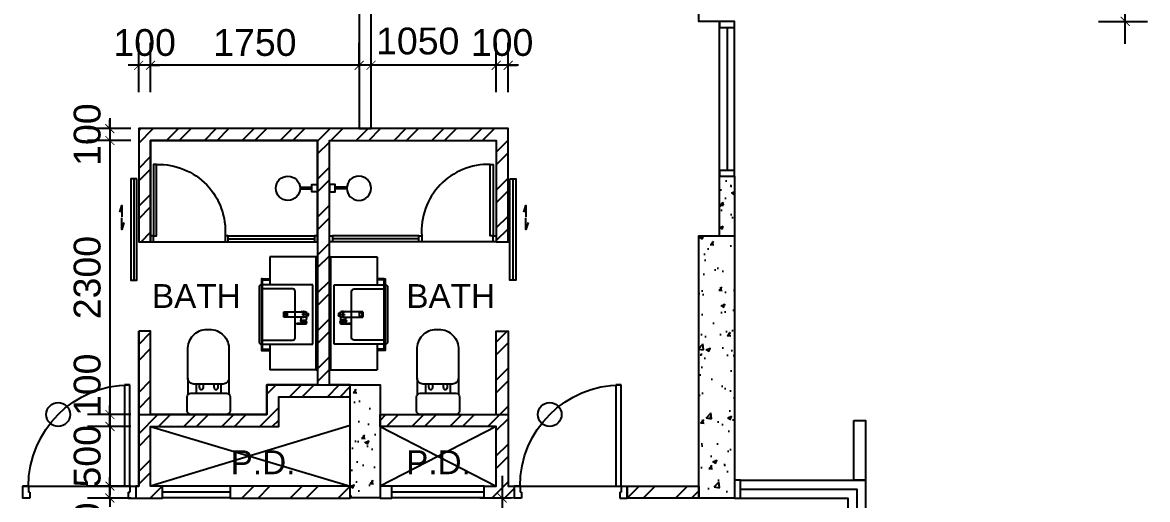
# Model space of a CAD drawing. Header units: millimetres. Extents: x 0 to 69068, y 299 to 37257.
# Drawn here: x 55625 to 65066, y 17110 to 21113 of the extents above; entities that cross this region are included whole.
import ezdxf
from ezdxf.enums import TextEntityAlignment as Align

# ---------------------------------------------------------------- set-up
doc = ezdxf.new("R2010")
doc.units = ezdxf.units.MM
doc.layers.get('Defpoints').update_dxf_attribs({"color": 8})
for name, color, linetype in [('Default', 8, 'Continuous'), ('Door', 8, 'Continuous'), ('Dry Wall', 8, 'Continuous'), ('FSD', 8, 'Continuous'), ('GBP Dim', 8, 'Continuous'), ('GBP Text 200', 8, 'Continuous'), ('hatch', 8, 'Continuous'), ('LP-Furn built-in', 8, 'Continuous'), ('LP-Furn built-in 2', 8, 'Continuous'), ('LP-Sanitary', 8, 'Continuous'), ('PD', 8, 'Continuous'), ('PD DOOR', 8, 'Continuous'), ('TEXT', 8, 'Continuous'), ('WALL-NEW', 8, 'Continuous'), ('WALL-STRUCTURE', 8, 'Continuous'), ('WINDOW', 8, 'Continuous'), ('zzz-room mix', 8, 'Continuous')]:
    doc.layers.add(name, color=color, linetype=linetype)
doc.layers.add('LP-Nonplot', color=8, linetype='Continuous', plot=False)
doc.styles.add('BH', font='arial.ttf')
doc.dimstyles.new('200 GBP', dxfattribs={"dimscale": 1.5, "dimtxt": 150, "dimasz": 50, "dimexe": 125, "dimexo": 50, "dimgap": 50, "dimtad": 1, "dimdec": 0, "dimzin": 0, "dimdsep": 46, "dimtxsty": 'BH', "dimblk": 'ARCHTICK', "dimcen": 0.09, "dimdle": 125, "dimclrd": 9, "dimclre": 9, "dimclrt": 1, "dimadec": 0, "dimazin": 0, "dimtfac": 1, "dimtdec": 0, "dimtix": 1, "dimtmove": 2, "dimatfit": 3, "dimldrblk": 'ARCHTICK', "dimfxl": 300, "dimfxlon": 1, "dimtolj": 1, "dimtzin": 0, "dimarcsym": 0})
pattern_1 = [(45, (-2500, -11527.6), (-159.099, 159.099), []), (45, (-2393.93, -11527.6), (-159.099, 159.099), [])]

# ---------------------------------------------------------------- blocks, each defined once
blk = doc.blocks.new('Door 850')
for p, q in [((38290.6, 34986.6), (38290.6, 35836.6)), ((38290.6, 35836.6), (38335.6, 35836.6)), ((38335.6, 35836.6), (38335.6, 34986.6)), ((38240.6, 34986.6), (38240.6, 34911.6)), ((38290.6, 34986.6), (38240.6, 34986.6)), ((38290.6, 34986.6), (38290.6, 34936.6)), ((38335.6, 34986.6), (38290.6, 34986.6)), ((38303.1, 34936.6), (38290.6, 34936.6)), ((38303.1, 34936.6), (38303.1, 34886.6)), ((39128.1, 34936.6), (39140.6, 34936.6)), ((39128.1, 34936.6), (39128.1, 34886.6)), ((39140.6, 34986.6), (39140.6, 34936.6)), ((39140.6, 34986.6), (39190.6, 34986.6)), ((39190.6, 34986.6), (39190.6, 34911.6)), ((38240.6, 34911.6), (38240.6, 34886.6)), ((38303.1, 34886.6), (38240.6, 34886.6)), ((39128.1, 34886.6), (39190.6, 34886.6)), ((39190.6, 34911.6), (39190.6, 34886.6))]:
    blk.add_line(p, q)
blk.add_arc((38290.6, 34986.6), 850, 359.99995, 89.99772)
blk = doc.blocks.new('pln_toilet')
for p, q in [((-170.1, -306.5), (-170.1, -171.6)), ((175.5, -306.5), (175.5, -165.2)), ((-78.2, -226.9), (-78.2, -256.5)), ((-45, -226.9), (-45, -256.5)), ((44.7, -226.9), (44.7, -256.5)), ((77.9, -226.9), (77.9, -256.5))]:
    blk.add_line(p, q)
for points in [[(180, -30), (180, -149.3, -0.414214), (150, -179.3), (-150, -179.3, -0.414214), (-180, -149.3), (-180, -30, -0.414214), (-150, 0), (150, 0, -0.414214)], [(175.5, -306.5), (175.5, -545.1, -0.424695), (14, -715.1), (-7.8, -715.1, -0.423698), (-170.1, -545.1), (-170.1, -306.5, -0.414214), (-120.1, -256.5), (125.5, -256.5, -0.414214)]]:
    blk.add_lwpolyline(points, format="xyb", close=True)
for points in [[(-101.9, -256.5), (-101.9, -179.3)], [(102.9, -179.3), (102.9, -256.5)]]:
    blk.add_lwpolyline(points)
for centre in [(-61.6, -226.9), (61.3, -226.9)]:
    blk.add_arc(centre, 16.6, 0, 180)
blk = doc.blocks.new('SEANNOT_GROUP2')
at = {"layer": 'Default'}
blk.add_line((81.5, 351.1), (81.5, 317.9), dxfattribs=at)
blk = doc.blocks.new('SEANNOT_GROUP3')
at = {"layer": 'Default'}
blk.add_line((99.8, 335.2), (63.8, 335.2), dxfattribs=at)
blk = doc.blocks.new('ghtfdgd')
at = {"layer": 'LP-Sanitary'}
for p, q in [((79230.7, -114993.6), (79230.7, -114979.6)), ((79231.2, -114979.1), (79250.2, -114979.1)), ((79250.7, -114979.6), (79250.7, -114993.6)), ((79214.2, -115039.6), (79218.2, -114994.6)), ((79217.1, -115027.9), (79214.2, -115039.6)), ((79217.1, -115039.6), (79214.2, -115039.6)), ((79215.7, -115019.1), (79215.7, -115005.6)), ((79215.7, -115005.6), (79217.2, -115005.6)), ((79220.2, -114994.6), (79217.1, -115027.9)), ((79217.5, -115184.4), (79217.1, -115027.9)), ((79220.2, -114994.6), (79218.2, -114994.6)), ((79218.9, -115183.4), (79220.2, -114994.6)), ((79261.1, -114994.6), (79220.2, -114994.6)), ((79250.2, -114994.1), (79231.2, -114994.1)), ((79238.9, -114994.1), (79238.9, -114994.6)), ((79242.4, -114994.6), (79242.4, -114994.1)), ((79263.2, -114994.6), (79261.1, -114994.6)), ((79261.1, -114994.6), (79262.4, -115183.4)), ((79264.2, -115027.9), (79261.1, -114994.6)), ((79263.2, -114994.6), (79288.7, -114996.6)), ((79263.2, -114994.6), (79267.1, -115039.6)), ((79264.2, -115027.9), (79263.8, -115184.4)), ((79264.2, -115027.9), (79267.1, -115039.6)), ((79267.1, -115039.6), (79264.2, -115039.6)), ((79288.7, -115037.7), (79267.1, -115039.6)), ((79288.7, -115037.7), (79288.7, -114996.6)), ((79290.7, -115009.4), (79290.7, -115000.9)), ((79290.7, -115009.6), (79290.7, -115009.4)), ((79290.7, -115010.3), (79290.7, -115009.6)), ((79290.7, -115044.4), (79290.7, -115010.3)), ((79290.7, -115044.7), (79290.7, -115044.4)), ((79290.9, -115010.4), (79310.4, -115018.6)), ((79290.9, -115010.4), (79290.9, -115044.5)), ((79290.9, -115044.5), (79310.4, -115036.3)), ((79310.7, -115017.8), (79291, -115009.5)), ((79291, -115009.5), (79291, -115009.5)), ((79291, -115009.5), (79291, -115009.5)), ((79291, -115044.9), (79310.7, -115036.6)), ((79310.4, -115018.6), (79310.5, -115018.7)), ((79310.4, -115036.3), (79310.5, -115036.2)), ((79310.5, -115018.7), (79310.5, -115027.4)), ((79310.5, -115036.2), (79310.5, -115027.4)), ((79310.7, -115017.8), (79314.8, -115009.2)), ((79313.5, -115028.9), (79313.5, -115020.8)), ((79313.5, -115020.8), (79317.3, -115050.9)), ((79313.5, -115028.9), (79313.5, -115036.9)), ((79313.5, -115036.9), (79317.3, -115075.5)), ((79313.5, -115037), (79317.3, -115075.5)), ((79315.2, -115010.7), (79313.6, -115020.4)), ((79313.6, -115020.5), (79313.6, -115020.4)), ((79317.3, -115050.5), (79313.6, -115020.5)), ((79315.2, -115010.7), (79317.3, -115050.4)), ((79318, -115050.2), (79316, -115010.5)), ((79317.3, -115002.9), (79318.9, -114997.5)), ((79319.4, -115044.7), (79317.3, -115002.9)), ((79317.3, -115050.4), (79317.3, -115050.5)), ((79317.3, -115051.4), (79317.3, -115063.3)), ((79317.3, -115075.1), (79317.3, -115063.3)), ((79317.7, -115051.6), (79318.9, -115052.3)), ((79317.7, -115063.5), (79317.7, -115051.6)), ((79317.7, -115063.5), (79317.7, -115075.4)), ((79317.7, -115075.4), (79318.9, -115074.8)), ((79319.4, -115051), (79318, -115050.2)), ((79318, -115076), (79319.3, -115075.3)), ((79318.7, -114997.4), (79318.9, -114997.5)), ((79319.3, -114997.6), (79318.9, -114997.4)), ((79318.9, -114997.5), (79319.4, -114997.7)), ((79318.9, -115074.8), (79318.9, -115052.3)), ((79319.4, -114997.7), (79319.4, -115044.7)), ((79319.4, -115044.7), (79319.4, -115051)), ((79319.8, -115045.3), (79319.8, -114998.3)), ((79319.8, -115051.6), (79319.8, -115045.3)), ((79319.8, -115051.9), (79319.8, -115051.6)), ((79319.8, -115051.9), (79319.8, -115074.4)), ((79319.8, -115074.4), (79319.8, -115074.6)), ((79225, -115154.8), (79225, -115173.1)), ((79255.3, -115153.8), (79226, -115153.8)), ((79255.3, -115154), (79226, -115154)), ((79226, -115174.1), (79255.3, -115174.1)), ((79256.3, -115173.1), (79256.3, -115154.8)), ((79218.9, -115183.4), (79217.5, -115184.4)), ((79217.5, -115184.4), (79263.8, -115184.4)), ((79262.4, -115183.4), (79218.9, -115183.4)), ((79262.4, -115183.4), (79263.8, -115184.4))]:
    blk.add_line(p, q, dxfattribs=at)
for centre, radius, start, end in [((79231.2, -114979.6), 0.5, 90, 180), ((79250.2, -114979.6), 0.5, 0, 90), ((79240.7, -115019.1), 25, 180, 185.74251), ((79231.2, -114993.6), 0.5, 180, 270), ((79250.2, -114993.6), 0.5, 270, 0), ((79280.3, -115017.1), 20, 56.8024, 65.16541), ((79280.3, -115017.1), 20, 294.83459, 301.61275), ((79290.9, -115000.9), 0.2, 127.85265, 180), ((79290.9, -115044.7), 0.2, 180.01397, 293.04704), ((79511, -115282.7), 357.7, 125.84981, 127.98251), ((79530.3, -115308.3), 389.7, 125.92638, 127.88363), ((79234, -109870), 5139.5, 270.63577, 270.89969), ((79227.2, -108854.2), 6155.7, 270.59451, 270.81562), ((79288.3, -115009.7), 2.67, 3.1953, 9.33669), ((79301.7, -114992.9), 0.28, 69.68638, 135.20106), ((79319.7, -114996.5), 23.1, 247.12521, 247.49949), ((79339.3, -115104.4), 73.6, 112.75714, 112.87481), ((79312.3, -115020.9), 1.23, 6.09456, 11.51592), ((79308.7, -115037.4), 4.84, 5.24499, 7.19277), ((79310.7, -115037.3), 2.83, 5.64545, 8.81471), ((79314, -115009.4), 0.822, 12.82151, 37.37855), ((79314.7, -115011.5), 2.53, 77.49723, 90.78809), ((79315.1, -115009.5), 0.509, 38.0096, 78.40522), ((84763.2, -116562.2), 5664.7, 164.02206, 164.08854), ((79313.8, -115010.5), 2.18, 358.67427, 36.2852), ((79317.8, -115050.7), 0.54, 62.22165, 149.68726), ((79305.3, -115051.3), 11.9, 359.62289, 2.1624), ((79313.2, -115075.2), 4.12, 356.11976, 1.38136), ((79317.8, -115075.5), 0.494, 177.69922, 295.85307), ((79318.6, -115075.3), 0.938, 181.08912, 220.22046), ((79315.7, -115050), 2.38, 342.31294, 353.97204), ((79317.3, -115050.2), 0.738, 359.2113, 2.9985), ((79318.5, -114997.9), 0.689, 55.95421, 80.13248), ((79319, -114998.3), 0.8, 0.00654, 61.47672), ((79319, -115074.6), 0.786, 294.19625, 0.49169), ((79319.1, -115051.6), 0.688, 1.5121, 63.73401)]:
    blk.add_arc(centre, radius, start, end, dxfattribs=at)
for centre, major_axis, ratio, start_param, end_param in [((79290.9, -115000.9), (0.2, 0), 0.870233, 1.308042, 3.141593), ((79290.9, -115009.4), (0.2, 0), 0.870251, 1.333095, 3.141593), ((79290.9, -115010.3), (0.2, 0), 0.5, 3.141593, 4.712389), ((79290.9, -115044.4), (0.2, 0), 0.5, 3.141593, 4.712389), ((79290.9, -115000.9), (0.123, -0.158), 0.834595, 2.099205, 3.141593), ((79290.9, -115000.9), (0.123, -0.158), 0.834595, 3.141593, 3.165459), ((79290.9, -115010), (0.077, 0.836), 0.04975, 4.217846, 5.325586), ((79290.9, -115044.1), (-0.077, 0.836), 0.04975, 2.065339, 3.17308), ((79301.6, -114992.9), (0.117, -0.162), 0.844851, 2.109561, 3.167674), ((79310.4, -115018.2), (-0.311, -0.737), 0.21898, 1.092037, 2.210933), ((79310.4, -115035.9), (-0.311, 0.737), 0.21898, 2.049556, 3.141593), ((79310.5, -115018.3), (-0.309, -0.738), 0.217421, 1.09135, 2.210755), ((79310.5, -115035.8), (-0.309, 0.738), 0.217421, 2.050243, 3.169648), ((79310.4, -115035.9), (-0.311, 0.737), 0.21898, 3.141593, 3.168451), ((79314.3, -115020.6), (-0.782, -0.167), 0.921627, 5.682069, 6.099643), ((79314.3, -115020.8), (-0.794, -0.099), 0.898005, 5.760928, 6.175764), ((79314.3, -115036.7), (0.793, 0.106), 0.789486, 3.026004, 3.133916), ((79314.3, -115036.9), (0.796, 0.077), 0.827125, 3.057559, 3.141593), ((79315.1, -115009.6), (0.173, 0.708), 0.018166, 0.444134, 0.918054), ((79315.3, -115009.6), (0.412, 0.321), 0.549065, 0.513637, 1.195391), ((79315.7, -115010.9), (-0.499, -0.026), 0.868619, 4.118709, 5.82428), ((79316.8, -115003.6), (0.961, -0.275), 0.902908, 1.271288, 1.565184), ((79317.8, -115050.6), (-0.5, -0.016), 0.857677, 4.139605, 5.842177), ((79317.8, -115050.9), (-0.5, -0.02), 0.273668, 4.356492, 6.23412), ((79317.8, -115063.3), (-0.5, 0), 0.5, 0.054498, 1.448623), ((79317.8, -115075.5), (-0.494, 0.079), 0.969108, 0.192451, 2.070079), ((79318.4, -114998), (-0.211, -0.772), 0.117484, 2.694436, 3.141054), ((79318.5, -114998.1), (-0.382, -0.703), 0.237912, 2.705017, 3.14394), ((79319, -114998.3), (-0.382, -0.703), 0.237912, 2.705017, 3.141091), ((79319, -114998.3), (-0.8, 0), 0.876594, 3.141494, 4.164132), ((79319, -115045.3), (-0.8, 0), 0.876594, 3.141494, 4.164132), ((79226, -115154.8), (-1, 0), 0.992546, 4.712389, 6.283185), ((79226, -115154.9), (1, 0), 0.890286, 1.570796, 3.141593), ((79226, -115173.1), (1, 0), 0.992546, 3.141593, 4.712389), ((79255.3, -115154.8), (-1, 0), 0.992546, 3.141593, 4.712389), ((79255.3, -115154.9), (1, 0), 0.890286, 0, 1.570796), ((79255.3, -115173.1), (1, 0), 0.992546, 4.712389, 6.283185)]:
    blk.add_ellipse(centre, major_axis=major_axis, ratio=ratio, start_param=start_param, end_param=end_param, dxfattribs=at)
for points, knots in [([(79291, -115009.5), (79291, -115009.5), (79290.9, -115009.5), (79290.8, -115009.6), (79290.7, -115009.6), (79290.7, -115009.6)], [0, 0, 0, 0, 0.5, 0.5, 1, 1, 1, 1]), ([(79291, -115000.7), (79291, -115000.8), (79291, -115000.8), (79291, -115000.9), (79291, -115001.2), (79291, -115001.4), (79291, -115001.7), (79291, -115002.7), (79291, -115003.8), (79291, -115004.8), (79291, -115006.3), (79291, -115007.8), (79291, -115009.2)], [0, 0, 0, 0, 0.02306, 0.02306, 0.02306, 0.115301, 0.115301, 0.115301, 0.484264, 0.484264, 0.484264, 1, 1, 1, 1]), ([(79301.6, -114992.7), (79301.9, -114992.8), (79302.2, -114992.9), (79302.5, -114993), (79305, -114993.6), (79307.5, -114994.3), (79310.1, -114995), (79312.9, -114995.8), (79315.8, -114996.6), (79318.7, -114997.4)], [0, 0, 0, 0, 0.051688, 0.051688, 0.051688, 0.494848, 0.494848, 0.494848, 1, 1, 1, 1]), ([(79310.5, -115018.7), (79310.9, -115018.8), (79311.2, -115019), (79311.9, -115019.4), (79312.2, -115019.7), (79312.8, -115020.1), (79313, -115020.3), (79313.4, -115020.5), (79313.5, -115020.5), (79313.5, -115020.7)], [0, 0, 0, 0, 0.25, 0.25, 0.5, 0.5, 0.75, 0.75, 1, 1, 1, 1]), ([(79310.5, -115036.2), (79310.9, -115036.1), (79311.2, -115035.9), (79311.9, -115035.6), (79312.2, -115035.5), (79312.8, -115035.6), (79313, -115035.7), (79313.4, -115036.2), (79313.5, -115036.5), (79313.5, -115036.8)], [0, 0, 0, 0, 0.25, 0.25, 0.5, 0.5, 0.75, 0.75, 1, 1, 1, 1]), ([(79313.6, -115020.4), (79313.5, -115020.2), (79313.5, -115020), (79313.3, -115019.6), (79313.2, -115019.3), (79312.7, -115018.8), (79312.3, -115018.6), (79311.6, -115018.2), (79311.2, -115018), (79310.8, -115017.9)], [0, 0, 0, 0, 0.25, 0.25, 0.5, 0.5, 0.75, 0.75, 1, 1, 1, 1]), ([(79310.8, -115036.5), (79311, -115036.5), (79311.3, -115036.3), (79311.8, -115036.2), (79312.2, -115036.1), (79312.5, -115036), (79312.8, -115036), (79313, -115036), (79313.1, -115036.1), (79313.2, -115036.2), (79313.4, -115036.3), (79313.5, -115036.6), (79313.5, -115036.7), (79313.5, -115036.8)], [0, 0, 0, 0, 0.124812, 0.2213171, 0.3092796, 0.3899271, 0.4711589, 0.5451559, 0.6166529, 0.6889172, 0.7974179, 0.8896188, 0.9816515, 0.9816515, 0.9816515, 0.9816515]), ([(79314.8, -115009.2), (79314.8, -115009.2), (79314.9, -115009.2), (79314.9, -115009.2), (79315, -115009.2), (79315, -115009.2), (79315.1, -115009.2), (79315.2, -115009.2)], [0, 0, 0, 0, 0.25, 0.25, 0.5, 0.5, 1, 1, 1, 1]), ([(79317.1, -115002.7), (79317, -115003), (79316.9, -115003.3), (79316.8, -115003.6), (79316.5, -115004.7), (79316.2, -115005.8), (79315.9, -115006.9), (79315.7, -115007.6), (79315.4, -115008.3), (79315.2, -115009)], [0, 0, 0, 0, 0.131954, 0.131954, 0.131954, 0.659772, 0.659772, 0.659772, 1, 1, 1, 1]), ([(79315.2, -115009.2), (79315.2, -115009.2), (79315.2, -115009.2), (79315.2, -115009.2), (79315.2, -115009.2), (79315.2, -115009.2)], [0, 0, 0, 0, 0.5, 0.5, 1, 1, 1, 1]), ([(79315.2, -115009.2), (79315.3, -115009.3), (79315.3, -115009.4), (79315.3, -115009.5), (79315.3, -115009.6), (79315.3, -115009.8), (79315.3, -115009.8), (79315.3, -115009.9), (79315.3, -115010), (79315.2, -115010.2), (79315.2, -115010.3), (79315.2, -115010.5), (79315.2, -115010.6), (79315.2, -115010.7)], [0, 0, 0, 0, 0.125, 0.125, 0.25, 0.25, 0.375, 0.375, 0.5, 0.5, 0.75, 0.75, 1, 1, 1, 1]), ([(79318.7, -114997.4), (79318.6, -114997.5), (79318.6, -114997.7), (79318.5, -114997.9), (79318.2, -114999), (79317.9, -115000.1), (79317.5, -115001.2), (79317.4, -115001.7), (79317.2, -115002.2), (79317.1, -115002.7)], [0, 0, 0, 0, 0.095324, 0.095324, 0.095324, 0.707603, 0.707603, 0.707603, 1, 1, 1, 1]), ([(79317.3, -115050.5), (79317.3, -115050.5), (79317.3, -115050.5), (79317.3, -115050.6), (79317.3, -115050.6), (79317.3, -115050.7), (79317.3, -115050.8), (79317.3, -115050.9)], [0, 0, 0, 0, 0.25, 0.25, 0.5, 0.5, 1, 1, 1, 1]), ([(79317.3, -115051.4), (79317.3, -115051.5), (79317.3, -115051.5), (79317.5, -115051.6), (79317.6, -115051.6), (79317.7, -115051.6)], [0, 0, 0, 0, 0.5, 0.5, 1, 1, 1, 1]), ([(79317.3, -115075.1), (79317.3, -115075.2), (79317.3, -115075.2), (79317.5, -115075.3), (79317.6, -115075.3), (79317.7, -115075.4)], [0, 0, 0, 0, 0.5, 0.5, 1, 1, 1, 1]), ([(79317.7, -115051.6), (79317.7, -115051.6), (79317.7, -115051.5), (79317.8, -115051.4), (79317.8, -115051.3), (79317.8, -115051.1), (79317.8, -115051), (79317.9, -115050.9), (79317.9, -115050.8), (79317.9, -115050.7)], [0, 0, 0, 0, 0.25, 0.25, 0.5, 0.5, 0.75, 0.75, 1, 1, 1, 1]), ([(79319.4, -115051), (79319.4, -115051), (79319.4, -115051), (79319.4, -115051), (79319.4, -115051), (79319.4, -115051), (79319.4, -115051), (79319.4, -115051.1), (79319.4, -115051.1), (79319.4, -115051.2), (79319.4, -115051.2), (79319.3, -115051.3), (79319.3, -115051.3), (79319.3, -115051.4), (79319.3, -115051.5), (79319.2, -115051.6), (79319.2, -115051.6), (79319.1, -115051.7), (79319.1, -115051.8), (79319, -115051.9), (79319, -115052), (79318.9, -115052.1), (79318.9, -115052.1), (79318.9, -115052.2), (79318.9, -115052.3), (79318.9, -115052.3), (79318.9, -115052.3), (79318.9, -115052.3), (79318.9, -115052.3), (79318.9, -115052.3), (79318.9, -115052.3)], [0, 0, 0, 0, 0.000034, 0.000034, 0.000034, 0.03445, 0.03445, 0.03445, 0.175251, 0.175251, 0.175251, 0.317196, 0.317196, 0.317196, 0.479622, 0.479622, 0.479622, 0.662074, 0.662074, 0.662074, 0.829132, 0.829132, 0.829132, 0.958486, 0.958486, 0.958486, 0.999966, 0.999966, 0.999966, 1, 1, 1, 1]), ([(79319.8, -115051.9), (79319.8, -115052), (79319.7, -115052), (79319.7, -115052.1), (79319.6, -115052.2), (79319.4, -115052.3), (79319.3, -115052.3), (79319.1, -115052.3), (79319, -115052.3), (79318.9, -115052.3)], [0, 0, 0, 0, 0.25, 0.25, 0.5, 0.5, 0.75, 0.75, 1, 1, 1, 1]), ([(79319.8, -115074.4), (79319.8, -115074.5), (79319.7, -115074.5), (79319.7, -115074.6), (79319.6, -115074.7), (79319.4, -115074.8), (79319.3, -115074.8), (79319.1, -115074.8), (79319, -115074.8), (79318.9, -115074.8)], [0, 0, 0, 0, 0.25, 0.25, 0.5, 0.5, 0.75, 0.75, 1, 1, 1, 1]), ([(79319.3, -115075.3), (79319.3, -115075.3), (79319.3, -115075.3), (79319.2, -115075.3), (79319.2, -115075.3), (79319.1, -115075.3), (79319.1, -115075.2), (79319, -115075.2), (79319, -115075.1), (79318.9, -115075.1), (79318.9, -115075), (79318.9, -115074.9), (79318.9, -115074.9), (79318.9, -115074.9), (79318.9, -115074.8), (79318.9, -115074.8), (79318.9, -115074.8), (79318.9, -115074.8), (79318.9, -115074.8)], [0.3296223, 0.3296223, 0.3296223, 0.3296223, 0.4796217, 0.4796217, 0.4796217, 0.6620737, 0.6620737, 0.6620737, 0.829132, 0.829132, 0.829132, 0.9584856, 0.9584856, 0.9584856, 0.9999655, 0.9999655, 0.9999655, 1, 1, 1, 1])]:
    blk.add_open_spline(points, degree=3, knots=knots, dxfattribs=at)
for points, degree in [([(79301.8, -114992.7), (79301.7, -114992.6), (79301.7, -114992.7), (79301.6, -114992.7)], 3), ([(79318.6, -114997.3), (79316.3, -114996.6), (79310.7, -114995.1), (79301.8, -114992.7)], 3), ([(79313.5, -115028.9), (79313.5, -115028.4), (79313.4, -115028), (79312.3, -115027.4), (79311.4, -115027.4), (79310.5, -115027.4)], 5), ([(79317.9, -115075.9), (79317.9, -115076), (79318, -115076), (79318, -115075.9)], 3)]:
    blk.add_open_spline(points, degree=degree, dxfattribs=at)
at = {"layer": 'LP-Nonplot'}
for name in ['SEANNOT_GROUP3', 'SEANNOT_GROUP2']:
    blk.add_blockref(name, (79159.1, -115352.3), dxfattribs=at)
blk = doc.blocks.new('SINK')
at = {"layer": 'LP-Sanitary'}
blk.add_line((-74936.8, -44774), (-75436.8, -44774), dxfattribs=at)
blk.add_lwpolyline([(-75436.8, -44774), (-75436.8, -45203.2, 0.414214), (-75416.8, -45223.2), (-74956.8, -45223.2, 0.414214), (-74936.8, -45203.2), (-74936.8, -44774)], format="xyb", dxfattribs=at)
blk.add_lwpolyline([(-75401.8, -44941.1), (-75401.8, -45183.3, 0.414117), (-75381.8, -45203.2), (-74991.8, -45203.2, 0.41431), (-74971.8, -45183.2), (-74971.8, -44941.1, 0.414117), (-74991.8, -44921.1), (-75381.8, -44921.1, 0.41431)], format="xyb", close=True, dxfattribs=at)
at = {"layer": 'LP-Furn built-in'}
blk.add_blockref('ghtfdgd', (-154427.4, 70168.1), dxfattribs=at)
blk = doc.blocks.new('pln_sink 1100x380')
at = {"ltscale": 1000}
for p, q in [((0, 0), (400, 0)), ((400, 0), (400, -235)), ((459.9, -184.9), (400, -184.9)), ((459.9, -194.9), (400, -194.9)), ((400, -735), (400, -950)), ((459.9, -776.6), (400, -776.6)), ((459.9, -786.6), (400, -786.6)), ((0, -950), (400, -950))]:
    blk.add_line(p, q, dxfattribs=at)
for points in [[(10, -950), (10, 0), (0, 0), (0, -950), (10, -950)], [(10, 0), (10, -950), (0, -950), (0, 0), (10, 0)]]:
    blk.add_lwpolyline(points, dxfattribs=at)
at = {"ltscale": 200}
blk.add_lwpolyline([(459.9, -184.9), (468.4, -184.9), (468.4, -786.6), (459.9, -786.6)], close=True, dxfattribs=at)
at = {"layer": 'LP-Furn built-in', "extrusion": (0, 0, -1), "zscale": -1, "rotation": 270}
blk.add_blockref('SINK', (44734, -75671.8), dxfattribs=at)
blk = doc.blocks.new('pln_shower head')
at = {"ltscale": 100}
for points in [[(101, 9.1), (200, 9.1)], [(101, -5.9), (200, -5.9)]]:
    blk.add_lwpolyline(points, dxfattribs=at)
at = {"ltscale": 0.5}
blk.add_lwpolyline([(248, 30.1), (248, -29.9), (200, -29.9), (200, 30.1)], close=True, dxfattribs=at)
at = {"ltscale": 100}
blk.add_circle((0, 0), 101.9, dxfattribs=at)
blk = doc.blocks.new('_ArchTick')
at = {"color": 0, "const_width": 0.1}
blk.add_lwpolyline([(0.5, 0.5), (-0.5, -0.5)], dxfattribs=at)
blk = doc.blocks.new('*D272')
at = {"layer": 'Defpoints', "color": 0, "transparency": 16777216}
for p in [(62100, 23722.5), (64878, 23722.5), (62100, 21122.5)]:
    blk.add_point(p, dxfattribs=at)
at = {"layer": 'GBP Dim', "color": 9, "lineweight": -2, "transparency": 16777216}
for p, q in [((64878, 20935), (64878, 23910)), ((64653, 23722.5), (65065.5, 23722.5)), ((64653, 21122.5), (65065.5, 21122.5))]:
    blk.add_line(p, q, dxfattribs=at)
at = {"layer": 'GBP Dim', "color": 9, "lineweight": -2, "transparency": 16777216, "xscale": 75, "yscale": 75, "zscale": 75}
for p, rotation in [((64878, 23722.5), 90), ((64878, 21122.5), 270)]:
    blk.add_blockref('_ArchTick', p, dxfattribs=dict(at, rotation=rotation))
at = {"layer": 'GBP Dim', "transparency": 16777216, "insert": (64688.2, 22422.5), "char_height": 225, "attachment_point": 5, "rotation": 90, "style": 'BH'}
blk.add_mtext('\\A1;2600', dxfattribs=at)
blk = doc.blocks.new('*D323')
at = {"layer": 'Defpoints', "color": 0, "transparency": 16777216}
for p in [(58550, 20754.1), (58550, 20222.5), (59600, 20222.5)]:
    blk.add_point(p, dxfattribs=at)
at = {"layer": 'GBP Dim', "color": 9, "lineweight": -2, "transparency": 16777216}
for p, q in [((58550, 20529.1), (58550, 20941.6)), ((59600, 20529.1), (59600, 20941.6)), ((59787.5, 20754.1), (58362.5, 20754.1))]:
    blk.add_line(p, q, dxfattribs=at)
at = {"layer": 'GBP Dim', "color": 9, "lineweight": -2, "transparency": 16777216, "xscale": 75, "yscale": 75, "zscale": 75, "rotation": 180}
blk.add_blockref('_ArchTick', (58550, 20754.1), dxfattribs=at)
at = {"layer": 'GBP Dim', "color": 9, "lineweight": -2, "transparency": 16777216, "xscale": 75, "yscale": 75, "zscale": 75}
blk.add_blockref('_ArchTick', (59600, 20754.1), dxfattribs=at)
at = {"layer": 'GBP Dim', "transparency": 16777216, "insert": (58941.7, 20956.7), "char_height": 225, "attachment_point": 5, "style": 'BH'}
blk.add_mtext('\\A1;1050', dxfattribs=at)
blk = doc.blocks.new('*D324')
at = {"layer": 'Defpoints', "color": 0, "transparency": 16777216}
for p in [(56700, 20754.1), (58450, 20754.1), (56700, 20222.5)]:
    blk.add_point(p, dxfattribs=at)
at = {"layer": 'GBP Dim', "color": 9, "lineweight": -2, "transparency": 16777216}
for p, q in [((56700, 20529.1), (56700, 20941.6)), ((58450, 20754.1), (58450, 20941.6)), ((58637.5, 20754.1), (56512.5, 20754.1))]:
    blk.add_line(p, q, dxfattribs=at)
at = {"layer": 'GBP Dim', "color": 9, "lineweight": -2, "transparency": 16777216, "xscale": 75, "yscale": 75, "zscale": 75, "rotation": 180}
blk.add_blockref('_ArchTick', (56700, 20754.1), dxfattribs=at)
at = {"layer": 'GBP Dim', "color": 9, "lineweight": -2, "transparency": 16777216, "xscale": 75, "yscale": 75, "zscale": 75}
blk.add_blockref('_ArchTick', (58450, 20754.1), dxfattribs=at)
at = {"layer": 'GBP Dim', "transparency": 16777216, "insert": (57575, 20944), "char_height": 225, "attachment_point": 5, "style": 'BH'}
blk.add_mtext('\\A1;1750', dxfattribs=at)
blk = doc.blocks.new('*D325')
at = {"layer": 'Defpoints', "color": 0, "transparency": 16777216}
for p in [(56600, 20754.1), (56600, 20222.5), (56700, 20222.5)]:
    blk.add_point(p, dxfattribs=at)
at = {"layer": 'GBP Dim', "color": 9, "lineweight": -2, "transparency": 16777216}
for p, q in [((56600, 20529.1), (56600, 20941.6)), ((56700, 20529.1), (56700, 20941.6)), ((56600, 20754.1), (56525, 20754.1)), ((56700, 20754.1), (56600, 20754.1)), ((56700, 20754.1), (56775, 20754.1))]:
    blk.add_line(p, q, dxfattribs=at)
at = {"layer": 'GBP Dim', "color": 9, "lineweight": -2, "transparency": 16777216, "xscale": 75, "yscale": 75, "zscale": 75}
blk.add_blockref('_ArchTick', (56600, 20754.1), dxfattribs=at)
at = {"layer": 'GBP Dim', "color": 9, "lineweight": -2, "transparency": 16777216, "xscale": 75, "yscale": 75, "zscale": 75, "rotation": 180}
blk.add_blockref('_ArchTick', (56700, 20754.1), dxfattribs=at)
at = {"layer": 'GBP Dim', "transparency": 16777216, "insert": (56650, 20944), "char_height": 225, "attachment_point": 5, "style": 'BH'}
blk.add_mtext('\\A1;100', dxfattribs=at)
blk = doc.blocks.new('*D339')
at = {"layer": 'Defpoints', "color": 0, "transparency": 16777216}
for p in [(56608.6, 20122.5), (56358.6, 17822.5), (56608.6, 17822.5)]:
    blk.add_point(p, dxfattribs=at)
at = {"layer": 'GBP Dim', "color": 9, "lineweight": -2, "transparency": 16777216}
for p, q in [((56358.6, 20310), (56358.6, 17635)), ((56533.6, 20122.5), (56171.1, 20122.5)), ((56533.6, 17822.5), (56171.1, 17822.5))]:
    blk.add_line(p, q, dxfattribs=at)
at = {"layer": 'GBP Dim', "color": 9, "lineweight": -2, "transparency": 16777216, "xscale": 75, "yscale": 75, "zscale": 75}
for p, rotation in [((56358.6, 20122.5), 90), ((56358.6, 17822.5), 270)]:
    blk.add_blockref('_ArchTick', p, dxfattribs=dict(at, rotation=rotation))
at = {"layer": 'GBP Dim', "transparency": 16777216, "insert": (56168.7, 18972.5), "char_height": 225, "attachment_point": 5, "rotation": 90, "style": 'BH'}
blk.add_mtext('\\A1;2300', dxfattribs=at)
blk = doc.blocks.new('*D340')
at = {"layer": 'Defpoints', "color": 0, "transparency": 16777216}
for p in [(56608.6, 17722.5), (56358.6, 17222.5), (56608.6, 17222.5)]:
    blk.add_point(p, dxfattribs=at)
at = {"layer": 'GBP Dim', "color": 9, "lineweight": -2, "transparency": 16777216}
for p, q in [((56358.6, 17722.5), (56358.6, 17797.5)), ((56533.6, 17722.5), (56171.1, 17722.5)), ((56358.6, 17722.5), (56358.6, 17222.5)), ((56533.6, 17222.5), (56171.1, 17222.5)), ((56358.6, 17222.5), (56358.6, 17147.5))]:
    blk.add_line(p, q, dxfattribs=at)
at = {"layer": 'GBP Dim', "color": 9, "lineweight": -2, "transparency": 16777216, "xscale": 75, "yscale": 75, "zscale": 75}
for p, rotation in [((56358.6, 17722.5), 270), ((56358.6, 17222.5), 90)]:
    blk.add_blockref('_ArchTick', p, dxfattribs=dict(at, rotation=rotation))
at = {"layer": 'GBP Dim', "transparency": 16777216, "insert": (56168.8, 17472.5), "char_height": 225, "attachment_point": 5, "rotation": 90, "style": 'BH'}
blk.add_mtext('\\A1;500', dxfattribs=at)
blk = doc.blocks.new('*D355')
at = {"layer": 'Defpoints', "color": 0, "transparency": 16777216}
for p in [(59800, 17122.4), (59650, 15572.5), (59800, 15572.5)]:
    blk.add_point(p, dxfattribs=at)
at = {"layer": 'GBP Dim', "color": 9, "lineweight": -2, "transparency": 16777216}
for p, q in [((59650, 17309.9), (59650, 15385)), ((59725, 17122.4), (59462.5, 17122.4)), ((59725, 15572.5), (59462.5, 15572.5))]:
    blk.add_line(p, q, dxfattribs=at)
at = {"layer": 'GBP Dim', "color": 9, "lineweight": -2, "transparency": 16777216, "xscale": 75, "yscale": 75, "zscale": 75}
for p, rotation in [((59650, 17122.4), 90), ((59650, 15572.5), 270)]:
    blk.add_blockref('_ArchTick', p, dxfattribs=dict(at, rotation=rotation))
at = {"layer": 'GBP Dim', "transparency": 16777216, "insert": (59460.1, 16347.5), "char_height": 225, "attachment_point": 5, "rotation": 90, "style": 'BH'}
blk.add_mtext('\\A1;1550', dxfattribs=at)
blk = doc.blocks.new('*D396')
at = {"layer": 'Defpoints', "color": 0, "transparency": 16777216}
for p in [(59600, 20754.1), (59600, 20222.5), (59700, 20222.5)]:
    blk.add_point(p, dxfattribs=at)
at = {"layer": 'GBP Dim', "color": 9, "lineweight": -2, "transparency": 16777216}
for p, q in [((59600, 20529.1), (59600, 20941.6)), ((59700, 20529.1), (59700, 20941.6)), ((59600, 20754.1), (59525, 20754.1)), ((59700, 20754.1), (59600, 20754.1)), ((59700, 20754.1), (59775, 20754.1))]:
    blk.add_line(p, q, dxfattribs=at)
at = {"layer": 'GBP Dim', "color": 9, "lineweight": -2, "transparency": 16777216, "xscale": 75, "yscale": 75, "zscale": 75}
blk.add_blockref('_ArchTick', (59600, 20754.1), dxfattribs=at)
at = {"layer": 'GBP Dim', "color": 9, "lineweight": -2, "transparency": 16777216, "xscale": 75, "yscale": 75, "zscale": 75, "rotation": 180}
blk.add_blockref('_ArchTick', (59700, 20754.1), dxfattribs=at)
at = {"layer": 'GBP Dim', "transparency": 16777216, "insert": (59650, 20944), "char_height": 225, "attachment_point": 5, "style": 'BH'}
blk.add_mtext('\\A1;100', dxfattribs=at)
blk = doc.blocks.new('*D409')
at = {"layer": 'Defpoints', "color": 0, "transparency": 16777216}
for p in [(56608.6, 20222.5), (56358.6, 20122.5), (56608.6, 20122.5)]:
    blk.add_point(p, dxfattribs=at)
at = {"layer": 'GBP Dim', "color": 9, "lineweight": -2, "transparency": 16777216}
for p, q in [((56358.6, 20222.5), (56358.6, 20297.5)), ((56533.6, 20222.5), (56171.1, 20222.5)), ((56358.6, 20222.5), (56358.6, 20122.5)), ((56533.6, 20122.5), (56171.1, 20122.5)), ((56358.6, 20122.5), (56358.6, 20047.5))]:
    blk.add_line(p, q, dxfattribs=at)
at = {"layer": 'GBP Dim', "color": 9, "lineweight": -2, "transparency": 16777216, "xscale": 75, "yscale": 75, "zscale": 75}
for p, rotation in [((56358.6, 20222.5), 270), ((56358.6, 20122.5), 90)]:
    blk.add_blockref('_ArchTick', p, dxfattribs=dict(at, rotation=rotation))
at = {"layer": 'GBP Dim', "transparency": 16777216, "insert": (56168.8, 20172.5), "char_height": 225, "attachment_point": 5, "rotation": 90, "style": 'BH'}
blk.add_mtext('\\A1;100', dxfattribs=at)
blk = doc.blocks.new('*D421')
at = {"layer": 'Defpoints', "color": 0, "transparency": 16777216}
for p in [(56358.6, 17222.5), (56608.6, 17222.5), (56608.6, 17122.5)]:
    blk.add_point(p, dxfattribs=at)
at = {"layer": 'GBP Dim', "color": 9, "lineweight": -2, "transparency": 16777216}
for p, q in [((56358.6, 17222.5), (56358.6, 17297.5)), ((56533.6, 17222.5), (56171.1, 17222.5)), ((56358.6, 17122.5), (56358.6, 17222.5)), ((56533.6, 17122.5), (56171.1, 17122.5)), ((56358.6, 17122.5), (56358.6, 17047.5))]:
    blk.add_line(p, q, dxfattribs=at)
at = {"layer": 'GBP Dim', "color": 9, "lineweight": -2, "transparency": 16777216, "xscale": 75, "yscale": 75, "zscale": 75}
for p, rotation in [((56358.6, 17222.5), 270), ((56358.6, 17122.5), 90)]:
    blk.add_blockref('_ArchTick', p, dxfattribs=dict(at, rotation=rotation))
at = {"layer": 'GBP Dim', "transparency": 16777216, "insert": (56168.8, 16822.5), "char_height": 225, "attachment_point": 5, "rotation": 90, "style": 'BH'}
blk.add_mtext('\\A1;100', dxfattribs=at)
blk = doc.blocks.new('*D422')
at = {"layer": 'Defpoints', "color": 0, "transparency": 16777216}
for p in [(56358.6, 17822.5), (56608.6, 17822.5), (56608.6, 17722.5)]:
    blk.add_point(p, dxfattribs=at)
at = {"layer": 'GBP Dim', "color": 9, "lineweight": -2, "transparency": 16777216}
for p, q in [((56358.6, 17822.5), (56358.6, 17897.5)), ((56533.6, 17822.5), (56171.1, 17822.5)), ((56358.6, 17722.5), (56358.6, 17822.5)), ((56533.6, 17722.5), (56171.1, 17722.5)), ((56358.6, 17722.5), (56358.6, 17647.5))]:
    blk.add_line(p, q, dxfattribs=at)
at = {"layer": 'GBP Dim', "color": 9, "lineweight": -2, "transparency": 16777216, "xscale": 75, "yscale": 75, "zscale": 75}
for p, rotation in [((56358.6, 17822.5), 270), ((56358.6, 17722.5), 90)]:
    blk.add_blockref('_ArchTick', p, dxfattribs=dict(at, rotation=rotation))
at = {"layer": 'GBP Dim', "transparency": 16777216, "insert": (56168.8, 18072.5), "char_height": 225, "attachment_point": 5, "rotation": 90, "style": 'BH'}
blk.add_mtext('\\A1;100', dxfattribs=at)

msp = doc.modelspace()

# ---------------------------------------------------------------- hatches: boundary and pattern name
at = {"layer": 'hatch'}
h = msp.add_hatch(dxfattribs=at)
h.set_pattern_fill('ANSI32', color=256, scale=600, style=0)
h.set_pattern_definition(pattern_1)
h.paths.add_polyline_path([(56700, 20222.5), (56600, 20222.5), (56600, 19272.5), (56700, 19272.5)])
h.paths.add_polyline_path([(59600, 20222.5), (58550, 20222.5), (58550, 20222.5), (58450, 20222.5), (56700, 20222.5), (56700, 20122.5), (59600, 20122.5)])
h = msp.add_hatch(dxfattribs=at)
h.set_pattern_fill('ANSI32', color=256, scale=600, style=0)
h.set_pattern_definition(pattern_1)
h.paths.add_polyline_path([(59700, 19272.5), (59600, 19272.5), (59600, 20222.5), (59700, 20222.5)])
h = msp.add_hatch(dxfattribs=at)
h.set_pattern_fill('ANSI32', color=256, scale=600, style=0)
h.set_pattern_definition(pattern_1)
h.paths.add_polyline_path([(58100, 20122.5), (58100, 18072.5), (57675.1, 18072.5), (57675.1, 17822.5), (56600.1, 17822.5), (56600.1, 17222.5), (56575, 17222.4), (56575, 17122.5), (56800, 17122.3), (56800, 17222.4), (56700, 17222.5), (56700.1, 17722.5), (57775, 17722.5), (57775, 17972.5), (58375, 17972.5), (58375, 18072.5), (58200, 18072.5), (58200, 20122.5)])
h = msp.add_hatch(dxfattribs=at)
h.set_pattern_fill('AR-CONC', color=256, scale=40, style=0)
h.set_pattern_definition([(50, (-2500, -11527.6), (286.9041, -25.10085), [30, -330]), (355, (-2500, -11527.6), (-55.5005, 300.8769), [24, -264]), (100.4514, (-2476.1, -11529.68), (231.4038, 275.7758), [25.4961, -280.4568]), (46.1842, (-2500, -11447.6), (426.8964, -66.2076), [45, -495]), (96.6356, (-2464.43, -11453.1), (373.865, 389.6471), [38.244, -420.6852]), (351.1842, (-2500, -11447.6), (373.8648, 389.6474), [36, -396]), (21, (-2460, -11467.6), (238.7628, -161.04756), [30, -330]), (326, (-2460, -11467.6), (97.3261, 290.06), [24, -264]), (71.4514, (-2440.1, -11481), (336.089, 129.0122), [25.4961, -280.4568]), (37.5, (-2500, -11527.59), (4.86394, 133.15754), [0, -260.8, 0, -268, 0, -265]), (7.5, (-2500, -11527.59), (105.22781, 157.76468), [0, -152.8, 0, -254.8, 0, -101]), (327.5, (-2589.2, -11527.59), (213.52897, -9.02195), [0, -100, 0, -312, 0, -414]), (317.5, (-2629.2, -11527.59), (233.27447, 40.042), [0, -130, 0, -207.2, 0, -294])])
edge = h.paths.add_edge_path()
edge.add_line((61475, 19322.5), (61475, 19322.5))
edge.add_line((61475, 19322.5), (61475, 19822.3))
edge.add_line((61475, 19822.3), (61600, 19822.3))
edge.add_line((61600, 19822.3), (61600, 19322.5))
h = msp.add_hatch(dxfattribs=at)
h.set_pattern_fill('AR-CONC', color=256, scale=2, style=0)
h.set_pattern_definition([(50, (-578661.28, 750822.8), (364.36934, -31.87817), [38.1, -419.1]), (355, (-578661.28, 750822.8), (-70.48565, 382.11329), [30.48, -335.28]), (100.451, (-578630.9, 750820.15), (293.885, 350.23338), [32.38, -356.18]), (46.1842, (-578661.3, 750924.4), (542.15808, -84.08466), [57.15, -628.65]), (96.6356, (-578616.1, 750917.4), (474.80847, 494.8511), [48.57, -534.27]), (351.184, (-578661.3, 750924.4), (474.8092, 494.85024), [45.72, -502.92]), (21, (-578610.48, 750899), (303.22976, -204.53104), [38.1, -419.1]), (326, (-578610.48, 750899), (123.60406, 368.37593), [30.48, -335.28]), (71.4514, (-578585.2, 750881.97), (426.83298, 163.84572), [32.38, -356.18]), (37.5, (-578661.28, 750822.81), (6.177207, 169.110078), [0, -331.216, 0, -340.36, 0, -336.55]), (7.5, (-578661.28, 750822.81), (133.639325, 200.36115), [0, -194.056, 0, -323.596, 0, -128.27]), (327.5, (-578774.56, 750822.81), (271.18119, -11.457488), [0, -127, 0, -396.24, 0, -525.78]), (317.5, (-578825.36, 750822.8), (296.25836, 50.85298), [0, -165.1, 0, -263.144, 0, -373.38])])
h.paths.add_polyline_path([(61600, 19322.5), (61600, 17122.4), (61300, 17122.5), (61300, 19322.5)])
h = msp.add_hatch(dxfattribs=at)
h.set_pattern_fill('ANSI32', color=256, scale=30, style=0)
h.set_pattern_definition([(45, (390.7, 5442.58), (-202.0558, 202.0558), []), (45, (525.4, 5442.58), (-202.0558, 202.0558), [])])
h.paths.add_polyline_path([(56700.1, 17822.5), (56700.1, 18522.5), (56600.1, 18522.5), (56600.1, 17822.5)])
h = msp.add_hatch(dxfattribs=at)
h.set_pattern_fill('ANSI32', color=256, scale=600, style=0)
h.set_pattern_definition([(45, (56759.3, 952.33), (-159.099, 159.099), []), (45, (56865.36, 952.33), (-159.099, 159.099), [])])
h.paths.add_polyline_path([(58625, 17722.5), (58625, 17822.5), (59600, 17822.5), (59600, 18522.4), (59700, 18522.3), (59700, 17222.5), (59750, 17222.5), (59750, 17122.5), (59500, 17122.6), (59500, 17222.5), (59600, 17222.5), (59600, 17722.5)])
h = msp.add_hatch(dxfattribs=at)
h.set_pattern_fill('AR-CONC', color=256, scale=2, style=0)
h.set_pattern_definition([(50, (-578661.28, 750822.86), (364.36934, -31.87817), [38.1, -419.1]), (355, (-578661.28, 750822.86), (-70.48565, 382.11329), [30.48, -335.28]), (100.451, (-578630.9, 750820.2), (293.885, 350.23338), [32.38, -356.18]), (46.1842, (-578661.3, 750924.46), (542.15808, -84.08466), [57.15, -628.65]), (96.6356, (-578616.1, 750917.46), (474.80847, 494.8511), [48.57, -534.27]), (351.184, (-578661.3, 750924.46), (474.8092, 494.85024), [45.72, -502.92]), (21, (-578610.48, 750899.06), (303.22976, -204.53104), [38.1, -419.1]), (326, (-578610.48, 750899.06), (123.60406, 368.37593), [30.48, -335.28]), (71.4514, (-578585.2, 750882.02), (426.83298, 163.84572), [32.38, -356.18]), (37.5, (-578661.28, 750822.86), (6.177207, 169.110078), [0, -331.216, 0, -340.36, 0, -336.55]), (7.5, (-578661.28, 750822.86), (133.639325, 200.36115), [0, -194.056, 0, -323.596, 0, -128.27]), (327.5, (-578774.56, 750822.86), (271.18119, -11.457488), [0, -127, 0, -396.24, 0, -525.78]), (317.5, (-578825.36, 750822.86), (296.25836, 50.85298), [0, -165.1, 0, -263.144, 0, -373.38])])
h.paths.add_polyline_path([(58625, 17122.6), (58375, 17122.6), (58375, 18072.6), (58625, 18072.6)])
h = msp.add_hatch(dxfattribs=at)
h.set_pattern_fill('ANSI32', color=256, scale=30, style=0)
h.set_pattern_definition([(45, (58275, 17122.5), (-202.06, 202.06), []), (45, (58409.7, 17122.5), (-202.056, 202.056), [])])
h.paths.add_polyline_path([(58375, 17222.4), (57367.6, 17222.4), (57367.6, 17122.5), (58375, 17122.5)])
h = msp.add_hatch(dxfattribs=at)
h.set_pattern_fill('ANSI32', color=256, scale=30, style=0)
h.set_pattern_definition([(45, (60700, 17122.5), (-202.06, 202.06), []), (45, (60834.7, 17122.5), (-202.06, 202.06), [])])
h.paths.add_polyline_path([(60700, 17222.5), (61300, 17222.5), (61300, 17122.5), (60700, 17122.5)])

# ---------------------------------------------------------------- linework, layer by layer
at = {"layer": 'Dry Wall'}
for points in [[(58550, 22922.5), (58450, 22922.5), (58450, 20222.5), (58550, 20222.5), (58550, 20222.5)], [(58550, 20222.5), (58550, 22922.5)]]:
    msp.add_lwpolyline(points, dxfattribs=at)
at = {"layer": 'FSD'}
for centre in [(55923.9, 17823.5), (60048.9, 17823.5)]:
    msp.add_circle(centre, 100, dxfattribs=at)
at = {"layer": 'LP-Furn built-in 2'}
for points in [[(56585.1, 19800.9), (56535.1, 19800.9), (56535.1, 18950.9), (56585.1, 18950.9)], [(59715.1, 19800.8), (59765.1, 19800.8), (59765.1, 18950.8), (59715.1, 18950.8)]]:
    msp.add_lwpolyline(points, close=True, dxfattribs=at)
for points in [[(56560.1, 19800.9), (56560.1, 18950.9)], [(59740.1, 19800.8), (59740.1, 18950.8)], [(56441.6, 19520.8), (56458.8, 19578.4), (56458.8, 19481.1)], [(59832.7, 19520.8), (59849.9, 19578.4), (59849.9, 19481.1)], [(56476, 19433.9), (56458.8, 19376.4), (56458.8, 19473.6)], [(59867.1, 19433.9), (59849.9, 19376.4), (59849.9, 19473.6)]]:
    msp.add_lwpolyline(points, dxfattribs=at)
at = {"layer": 'LP-Sanitary'}
for points in [[(58100, 19322.5), (58100, 20122.5), (56700, 20122.5), (56700, 19322.5)], [(58200, 19222.5), (58200, 20122.5), (59600, 20122.5), (59600, 19272.5)], [(56725.1, 19272.5), (57325.1, 19272.5)], [(57350.1, 19272.5), (58100, 19272.5), (58100, 19322.5)], [(57350.1, 19322.5), (58075, 19322.5), (58075, 19322.5)], [(57350.1, 19297.5), (58075, 19297.5)], [(58950, 19272.5), (58200, 19272.5), (58200, 19322.5)], [(58950, 19322.5), (58225.1, 19322.5), (58225.1, 19322.5)], [(58950, 19297.5), (58225.1, 19297.5)], [(59575, 19272.5), (58975, 19272.5)]]:
    msp.add_lwpolyline(points, dxfattribs=at)
for points in [[(56750.1, 19922.5), (56725.1, 19922.5), (56725.1, 19322.5), (56750.1, 19322.5)], [(59550, 19922.5), (59575, 19922.5), (59575, 19322.5), (59550, 19322.5)], [(56725.1, 19322.5), (56700, 19322.5), (56700, 19272.5), (56725.1, 19272.5)], [(57350.1, 19322.5), (57325.1, 19322.5), (57325.1, 19272.5), (57350.1, 19272.5)], [(58100, 19322.5), (58075, 19322.5), (58075, 19272.5), (58100, 19272.5)], [(58200, 19322.5), (58225.1, 19322.5), (58225.1, 19272.5), (58200, 19272.5)], [(58950, 19322.5), (58975, 19322.5), (58975, 19272.5), (58950, 19272.5)], [(59575, 19322.5), (59600, 19322.5), (59600, 19272.5), (59575, 19272.5)]]:
    msp.add_lwpolyline(points, close=True, dxfattribs=at)
for points in [[(56750.1, 19922, -0.444386), (57325.1, 19322.5)], [(59550, 19922, 0.444386), (58975, 19322.5)]]:
    msp.add_lwpolyline(points, format="xyb", dxfattribs=at)
at = {"layer": 'PD', "ltscale": 20}
for points in [[(58375, 17732.1), (56700, 17222.5)], [(56700.1, 17722.5), (58375, 17222.5)], [(59600, 17722.5), (58625, 17222.5)], [(58625, 17722.5), (59600, 17222.5)]]:
    msp.add_lwpolyline(points, dxfattribs=at)
at = {"layer": 'PD'}
for points in [[(57367.6, 17222.4), (56800, 17222.4)], [(59500, 17222.5), (58725, 17222.4)], [(57367.6, 17122.6), (56800, 17122.6)], [(59500, 17122.6), (58725, 17122.6)]]:
    msp.add_lwpolyline(points, dxfattribs=at)
at = {"layer": 'PD DOOR'}
for points in [[(57367.6, 17172.5), (56800, 17172.5)], [(59500, 17172.6), (58725, 17172.5)]]:
    msp.add_lwpolyline(points, dxfattribs=at)
at = {"layer": 'WALL-NEW'}
for points in [[(56600.1, 18522.5), (56600.1, 17222.5), (56575, 17222.4), (56575, 17122.5), (56800, 17122.3), (56800, 17222.4), (56700, 17222.5), (56700.1, 17722.5), (57775, 17722.5), (57775, 17972.5), (58375, 17972.5), (58375, 18072.5), (58200, 18072.5), (58200, 20122.5), (59600, 20122.5), (59600, 19272.5), (59700, 19272.5), (59700, 20222.5), (56600, 20222.5), (56600, 19272.5), (56700, 19272.5), (56700, 20122.5), (58100, 20122.5), (58100, 18072.5), (57675.1, 18072.5), (57675.1, 17822.5), (56700.1, 17822.5), (56700.1, 18522.5), (56600.1, 18522.5)], [(61475, 19322.5), (61475, 19322.5), (61475, 19822.3), (61600, 19822.3), (61600, 19322.5)], [(56600.1, 17822.5), (56600.1, 18522.5)], [(58625, 17722.5), (58625, 17822.5), (59600, 17822.5), (59600, 18522.4), (59700, 18522.3), (59700, 17222.5), (59750, 17222.5), (59750, 17122.5), (59500, 17122.6), (59500, 17222.5), (59600, 17222.5), (59600, 17722.5), (58625, 17722.5)]]:
    msp.add_lwpolyline(points, dxfattribs=at)
for points in [[(62600, 17772.4), (62700, 17772.4), (62700, 17272.4), (62600, 17272.4)], [(58375, 17222.4), (57367.6, 17222.4), (57367.6, 17122.5), (58375, 17122.5)], [(58725, 17222.4), (58625, 17222.4), (58625, 17122.5), (58725, 17122.5)], [(60700, 17222.5), (61300, 17222.5), (61300, 17122.5), (60700, 17122.5)]]:
    msp.add_lwpolyline(points, close=True, dxfattribs=at)
at = {"layer": 'WALL-STRUCTURE'}
msp.add_lwpolyline([(61600, 19322.5), (61600, 17122.4), (61300, 17122.5), (61300, 19322.5), (61600, 19322.5)], dxfattribs=at)
msp.add_lwpolyline([(58625, 17122.6), (58375, 17122.6), (58375, 18072.6), (58625, 18072.6)], close=True, dxfattribs=at)
at = {"layer": 'WINDOW'}
for points in [[(61474.2, 21072.4), (61600, 21072.4), (61600, 21122.4), (61474.2, 21122.4)], [(61474.2, 19822.3), (61600, 19822.4), (61600, 19872.4), (61474.2, 19872.3)], [(61600, 17272.4), (61600, 17122.5), (61650, 17122.3), (61650, 17272.4)]]:
    msp.add_lwpolyline(points, close=True, dxfattribs=at)
for points in [[(61474.2, 19872.3), (61474.2, 21072.5)], [(61537.1, 21072.4), (61537.1, 19872.3)], [(61600, 19872.4), (61600, 21072.5)], [(61650, 17272.4), (62700, 17272.4), (62700, 15422.4), (61650, 15422.4)], [(61650, 17197.4), (62625, 17197.4), (62625, 15497.4), (61650, 15497.4)], [(61650, 17122.3), (62550, 17122.3), (62550, 15572.3), (61650, 15572.3)]]:
    msp.add_lwpolyline(points, dxfattribs=at)
at = {"layer": 'zzz-room mix'}
msp.add_lwpolyline([(55625, 17222.4), (56600.1, 17222.4), (56600.1, 17822.5), (57675.1, 17822.5), (57675.1, 18072.5), (58625, 18072.5), (58625, 17822.5), (59700, 17822.5), (59700, 17222.5), (61300, 17222.5), (61300, 19322.5), (61475, 19322.5), (61474.2, 21122.4), (61300, 21122.5), (61301.1, 23797.4), (55625, 23797.3)], dxfattribs=at)

# ---------------------------------------------------------------- block references
at = {"layer": 'Door', "xscale": -1, "rotation": 359.9999583785348}
for p in [(94815.5, -17764.2), (98940.5, -17764.2)]:
    msp.add_blockref('Door 850', p, dxfattribs=at)
at = {"layer": 'LP-Sanitary'}
for name, p in [('pln_shower head', (57852.1, 19722.4)), ('pln_sink 1100x380', (58200, 19147.5))]:
    msp.add_blockref(name, p, dxfattribs=at)
at = {"layer": 'LP-Sanitary', "xscale": -1}
for name, p in [('pln_shower head', (58448, 19722.4)), ('pln_sink 1100x380', (58100, 19147.5))]:
    msp.add_blockref(name, p, dxfattribs=at)
at = {"layer": 'LP-Sanitary', "rotation": 180}
for p in [(57187.6, 17822.5), (59112.5, 17822.5)]:
    msp.add_blockref('pln_toilet', p, dxfattribs=at)

# ---------------------------------------------------------------- texts
at = {"layer": 'GBP Text 200', "style": 'BH'}
for p in [(57083.5, 18717.7), (59218.5, 18717.7)]:
    msp.add_text('BATH', height=200, dxfattribs=at).set_placement(p, align=Align.CENTER)
at = {"layer": 'TEXT', "style": 'BH'}
for p in [(57643.8, 17322.2), (59115.7, 17322.4)]:
    msp.add_text('P.D.', height=200, rotation=0.00004, dxfattribs=at).set_placement(p, align=Align.CENTER)

# ---------------------------------------------------------------- dimensions: what is measured, and where the dimension line sits
at = {"layer": 'GBP Dim'}
for base, p1, p2, picture, middle in [((64878, 23722.5), (62100, 21122.5), (62100, 23722.5), '*D272', (64688.2, 22422.5)), ((56358.6, 20122.5), (56608.6, 20222.5), (56608.6, 20122.5), '*D409', (56168.8, 20172.5)), ((56358.6, 17822.5), (56608.6, 20122.5), (56608.6, 17822.5), '*D339', (56168.7, 18972.5)), ((56358.6, 17222.5), (56608.6, 17722.5), (56608.6, 17222.5), '*D340', (56168.8, 17472.5)), ((59650, 15572.5), (59800, 17122.4), (59800, 15572.5), '*D355', (59460.1, 16347.5))]:
    dim = msp.add_linear_dim(base=base, p1=p1, p2=p2, angle=90, dimstyle='200 GBP', override={"dimclrt": 256, "dimfxl": 150}, dxfattribs=at)
    dim.commit()
    dim.dimension.update_dxf_attribs({"geometry": picture, "text_midpoint": middle})
for base, p1, p2, picture, middle in [((56600, 20754.1), (56700, 20222.5), (56600, 20222.5), '*D325', (56650, 20944)), ((56700, 20754.1), (58450, 20754.1), (56700, 20222.5), '*D324', (57575, 20944)), ((59600, 20754.1), (59700, 20222.5), (59600, 20222.5), '*D396', (59650, 20944))]:
    dim = msp.add_linear_dim(base=base, p1=p1, p2=p2, dimstyle='200 GBP', override={"dimclrt": 256, "dimfxl": 150}, dxfattribs=at)
    dim.commit()
    dim.dimension.update_dxf_attribs({"geometry": picture, "text_midpoint": middle})
dim = msp.add_linear_dim(base=(58550, 20754.1), p1=(59600, 20222.5), p2=(58550, 20222.5), dimstyle='200 GBP', override={"dimclrt": 256, "dimfxl": 150}, dxfattribs=at)
dim.commit()
dim.dimension.update_dxf_attribs({"geometry": '*D323', "text_midpoint": (58941.7, 20956.7), "dimtype": 160})
for base, p1, p2, picture, middle in [((56358.6, 17822.5), (56608.6, 17722.5), (56608.6, 17822.5), '*D422', (56168.8, 18072.5)), ((56358.6, 17222.5), (56608.6, 17122.5), (56608.6, 17222.5), '*D421', (56168.8, 16822.5))]:
    dim = msp.add_linear_dim(base=base, p1=p1, p2=p2, angle=270, dimstyle='200 GBP', override={"dimclrt": 256, "dimfxl": 150}, dxfattribs=at)
    dim.commit()
    dim.dimension.update_dxf_attribs({"geometry": picture, "text_midpoint": middle, "dimtype": 160})

doc.saveas('drawing.dxf')
